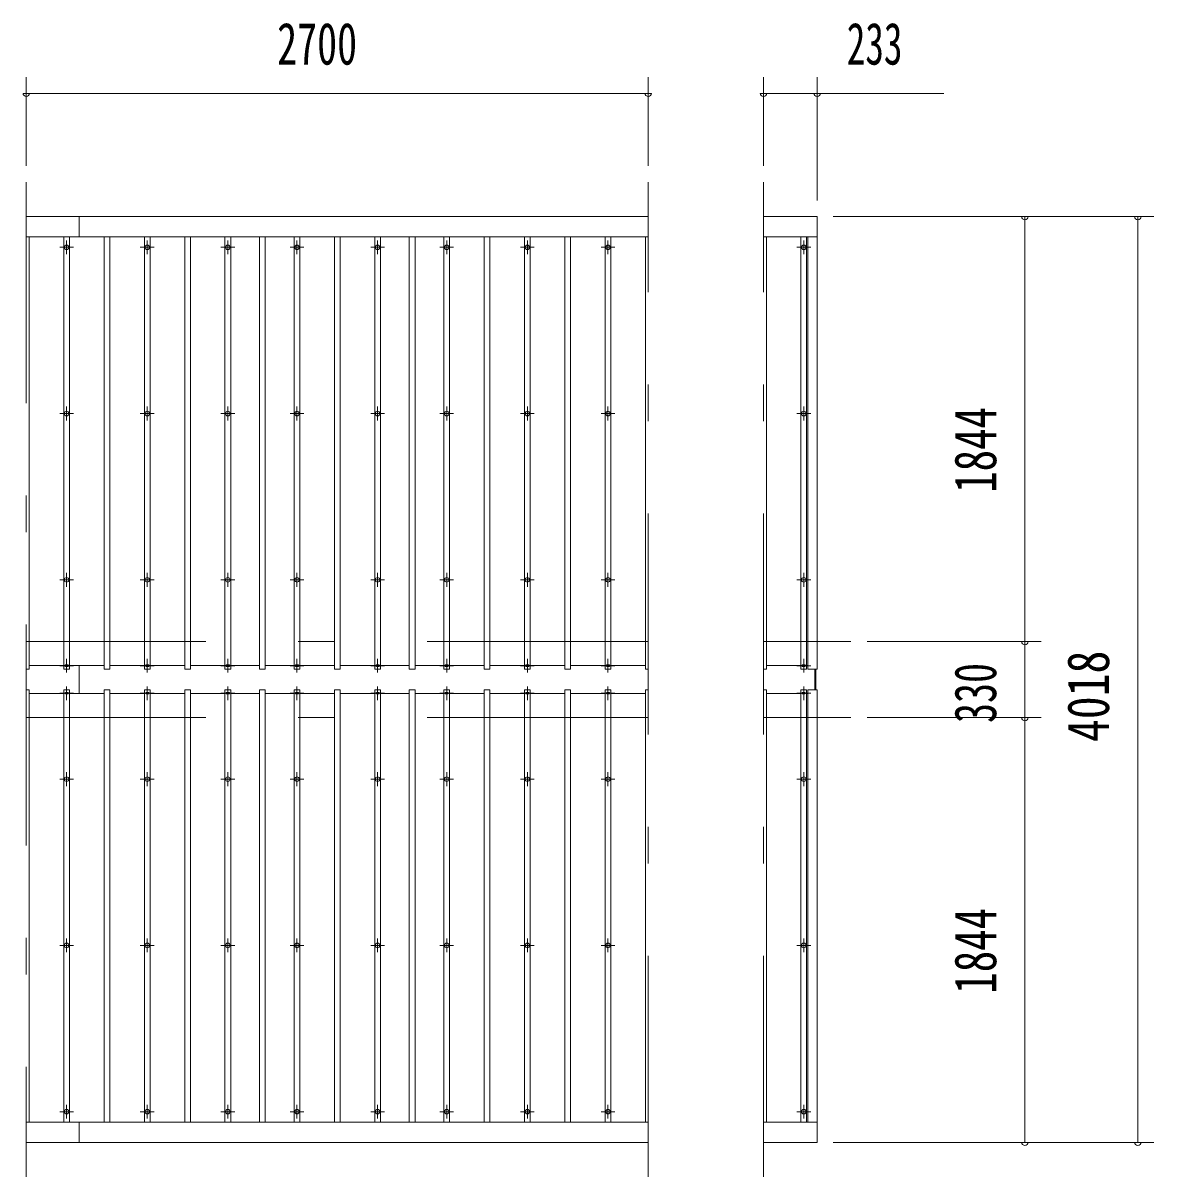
# Model space of a CAD drawing. Units: millimetres, scale not verified. Extents: x -31547 to 31550, y -14700 to 14700.
# Drawn here: x -16535 to -11626, y 8173 to 13181 of the extents above; entities that cross this region are included whole.
import ezdxf
from ezdxf.enums import TextEntityAlignment as Align

# ---------------------------------------------------------------- set-up
doc = ezdxf.new("R2010")
doc.units = ezdxf.units.MM
doc.header["$LTSCALE"] = 80
doc.linetypes.add('USER3', pattern=[24, 12, -5, 2, -5])
for name, color, linetype, lineweight in [('0-2_1-07BOLD', 7, 'Continuous', 18), ('0-3_1-27CENTER', 3, 'USER3', 18), ('0-4_1-47THIN', 4, 'Continuous', 18), ('0-5_1-57DIM', 3, 'Continuous', 18)]:
    doc.layers.add(name, color=color, linetype=linetype, lineweight=lineweight)
doc.styles.add('ＭＳ ゴシック', font='')
doc.styles.get('ＭＳ ゴシック').set_extended_font_data('MS Gothic')

msp = doc.modelspace()

# ---------------------------------------------------------------- linework, layer by layer
at = {"layer": '0-2_1-07BOLD'}
for p, q in [((-13821.13, 12340.53), (-16521.13, 12340.53)), ((-16291.13, 12253.1), (-16291.13, 12340.53)), ((-13321.13, 12340.53), (-13088.13, 12340.53)), ((-16521.13, 12253.1), (-13821.13, 12253.1)), ((-13088.13, 12253.1), (-13321.13, 12253.1)), ((-16291.13, 10271.05), (-16291.13, 10392.02)), ((-13098.13, 10377.02), (-13098.13, 10286.05)), ((-13093.13, 10286.05), (-13093.13, 10377.02)), ((-16521.13, 8409.97), (-13821.13, 8409.97)), ((-16291.13, 8322.54), (-16291.13, 8409.97)), ((-13088.13, 8409.97), (-13321.13, 8409.97)), ((-13821.13, 8322.54), (-16521.13, 8322.54))]:
    msp.add_line(p, q, dxfattribs=at)
for points in [[(-13088.13, 12340.53), (-13088.13, 10377.02), (-13128.13, 10377.02), (-13128.13, 12253.1)], [(-13321.13, 8322.54), (-13088.13, 8322.54), (-13088.13, 10286.05)], [(-13088.13, 10286.05), (-13128.13, 10286.05), (-13128.13, 8409.97)]]:
    msp.add_lwpolyline(points, dxfattribs=at)
for centre in [(-16346.13, 12207.35), (-15996.13, 12207.35), (-15646.13, 12207.35), (-15346.13, 12207.35), (-14996.13, 12207.35), (-14696.12, 12207.35), (-14346.13, 12207.35), (-13996.13, 12207.35), (-13146.12, 12207.35), (-16346.13, 11485.7), (-15996.13, 11485.7), (-15646.13, 11485.7), (-15346.13, 11485.7), (-14996.13, 11485.7), (-14696.12, 11485.7), (-14346.13, 11485.7), (-13996.13, 11485.7), (-13146.12, 11485.7), (-16346.13, 10764.04), (-15996.13, 10764.04), (-15646.13, 10764.04), (-15346.13, 10764.04), (-14996.13, 10764.04), (-14696.12, 10764.04), (-14346.13, 10764.04), (-13996.13, 10764.04), (-13146.12, 10764.04), (-16346.13, 9899.04), (-15996.13, 9899.04), (-15646.13, 9899.04), (-15346.13, 9899.04), (-14996.13, 9899.04), (-14696.12, 9899.04), (-14346.13, 9899.04), (-13996.13, 9899.04), (-13146.12, 9899.04), (-16346.13, 9177.37), (-15996.13, 9177.37), (-15646.13, 9177.37), (-15346.13, 9177.37), (-14996.13, 9177.37), (-14696.12, 9177.37), (-14346.13, 9177.37), (-13996.13, 9177.37), (-13146.12, 9177.37), (-16346.13, 8455.71), (-15996.13, 8455.71), (-15646.13, 8455.71), (-15346.13, 8455.71), (-14996.13, 8455.71), (-14696.12, 8455.71), (-14346.13, 8455.71), (-13996.13, 8455.71), (-13146.12, 8455.71)]:
    msp.add_circle(centre, 10, dxfattribs=at)
for centre, start, end in [((-16346.13, 10380.99), 46.3961, 133.6039), ((-16346.13, 10401.99), 226.39838, 313.60162), ((-15996.13, 10380.99), 46.3961, 133.6039), ((-15996.13, 10401.99), 226.39838, 313.60162), ((-15646.13, 10380.99), 46.3961, 133.6039), ((-15646.13, 10401.99), 226.39838, 313.60162), ((-15346.13, 10380.99), 46.3961, 133.6039), ((-15346.13, 10401.99), 226.39838, 313.60162), ((-14996.13, 10380.99), 46.3961, 133.6039), ((-14996.13, 10401.99), 226.39838, 313.60162), ((-14696.12, 10380.99), 46.3961, 133.6039), ((-14696.12, 10401.99), 226.39838, 313.60162), ((-14346.13, 10380.99), 46.3961, 133.6039), ((-14346.13, 10401.99), 226.39838, 313.60162), ((-13996.13, 10380.99), 46.3961, 133.6039), ((-13996.13, 10401.99), 226.39838, 313.60162), ((-13146.12, 10380.99), 46.3961, 133.6039), ((-13146.12, 10401.99), 226.39838, 313.60162), ((-16346.13, 10261.08), 46.39838, 133.60162), ((-16346.13, 10282.08), 226.3961, 313.6039), ((-15996.13, 10261.08), 46.39838, 133.60162), ((-15996.13, 10282.08), 226.3961, 313.6039), ((-15646.13, 10261.08), 46.39838, 133.60162), ((-15646.13, 10282.08), 226.3961, 313.6039), ((-15346.13, 10261.08), 46.39838, 133.60162), ((-15346.13, 10282.08), 226.3961, 313.6039), ((-14996.13, 10261.08), 46.39838, 133.60162), ((-14996.13, 10282.08), 226.3961, 313.6039), ((-14696.12, 10261.08), 46.39838, 133.60162), ((-14696.12, 10282.08), 226.3961, 313.6039), ((-14346.13, 10261.08), 46.39838, 133.60162), ((-14346.13, 10282.08), 226.3961, 313.6039), ((-13996.13, 10261.08), 46.39838, 133.60162), ((-13996.13, 10282.08), 226.3961, 313.6039), ((-13146.12, 10261.08), 46.39838, 133.60162), ((-13146.12, 10282.08), 226.3961, 313.6039)]:
    msp.add_arc(centre, 14.5, start, end, dxfattribs=at)
at = {"layer": '0-3_1-27CENTER'}
for p, q in [((-16521.13, 12490.53), (-16521.13, 8172.53)), ((-13821.13, 8172.53), (-13821.13, 12490.53)), ((-13321.13, 8172.53), (-13321.13, 12490.53)), ((-16346.13, 12177.36), (-16346.13, 12237.36)), ((-15996.13, 12237.36), (-15996.13, 12177.36)), ((-15646.13, 12177.36), (-15646.13, 12237.36)), ((-15346.13, 12237.36), (-15346.13, 12177.36)), ((-14996.13, 12177.36), (-14996.13, 12237.36)), ((-14696.12, 12237.36), (-14696.12, 12177.36)), ((-14346.13, 12177.36), (-14346.13, 12237.36)), ((-13996.13, 12237.36), (-13996.13, 12177.36)), ((-13146.12, 12237.36), (-13146.12, 12177.36)), ((-16316.13, 12207.35), (-16376.12, 12207.35)), ((-15966.13, 12207.35), (-16026.13, 12207.35)), ((-15616.13, 12207.35), (-15676.13, 12207.35)), ((-15376.13, 12207.35), (-15316.13, 12207.35)), ((-14966.13, 12207.35), (-15026.13, 12207.35)), ((-14666.13, 12207.35), (-14726.13, 12207.35)), ((-14316.12, 12207.35), (-14376.12, 12207.35)), ((-14026.12, 12207.35), (-13966.12, 12207.35)), ((-13116.12, 12207.35), (-13176.13, 12207.35)), ((-16376.12, 11485.7), (-16316.13, 11485.7)), ((-16346.13, 11515.7), (-16346.13, 11455.7)), ((-16026.13, 11485.7), (-15966.13, 11485.7)), ((-15996.13, 11455.7), (-15996.13, 11515.7)), ((-15616.13, 11485.7), (-15676.13, 11485.7)), ((-15646.13, 11515.7), (-15646.13, 11455.7)), ((-15376.13, 11485.7), (-15316.13, 11485.7)), ((-15346.13, 11455.7), (-15346.13, 11515.7)), ((-15026.13, 11485.7), (-14966.13, 11485.7)), ((-14996.13, 11515.7), (-14996.13, 11455.7)), ((-14726.13, 11485.7), (-14666.13, 11485.7)), ((-14696.12, 11455.7), (-14696.12, 11515.7)), ((-14376.12, 11485.7), (-14316.12, 11485.7)), ((-14346.13, 11515.7), (-14346.13, 11455.7)), ((-14026.12, 11485.7), (-13966.12, 11485.7)), ((-13996.13, 11455.7), (-13996.13, 11515.7)), ((-13176.13, 11485.7), (-13116.12, 11485.7)), ((-13146.12, 11455.7), (-13146.12, 11515.7)), ((-16346.13, 10734.04), (-16346.13, 10794.04)), ((-15996.13, 10734.04), (-15996.13, 10794.04)), ((-15646.13, 10794.04), (-15646.13, 10734.04)), ((-15346.13, 10734.04), (-15346.13, 10794.04)), ((-14996.13, 10734.04), (-14996.13, 10794.04)), ((-14696.12, 10794.04), (-14696.12, 10734.04)), ((-14346.13, 10734.04), (-14346.13, 10794.04)), ((-13996.13, 10794.04), (-13996.13, 10734.04)), ((-13146.12, 10794.04), (-13146.12, 10734.04)), ((-16316.13, 10764.04), (-16376.12, 10764.04)), ((-15966.13, 10764.04), (-16026.13, 10764.04)), ((-15616.13, 10764.04), (-15676.13, 10764.04)), ((-15316.13, 10764.04), (-15376.13, 10764.04)), ((-14966.13, 10764.04), (-15026.13, 10764.04)), ((-14666.13, 10764.04), (-14726.13, 10764.04)), ((-14316.12, 10764.04), (-14376.12, 10764.04)), ((-14026.12, 10764.04), (-13966.12, 10764.04)), ((-13116.12, 10764.04), (-13176.13, 10764.04)), ((-13821.13, 10496.54), (-16521.13, 10496.54)), ((-12941.13, 10496.54), (-13321.13, 10496.54)), ((-16346.13, 10421.49), (-16346.13, 10361.49)), ((-15996.13, 10361.49), (-15996.13, 10421.49)), ((-15646.13, 10421.49), (-15646.13, 10361.49)), ((-15346.13, 10361.49), (-15346.13, 10421.49)), ((-14996.13, 10421.49), (-14996.13, 10361.49)), ((-14696.12, 10361.49), (-14696.12, 10421.49)), ((-14346.13, 10421.49), (-14346.13, 10361.49)), ((-13996.13, 10361.49), (-13996.13, 10421.49)), ((-13146.12, 10421.49), (-13146.12, 10361.49)), ((-16376.12, 10391.49), (-16316.13, 10391.49)), ((-15966.13, 10391.49), (-16026.13, 10391.49)), ((-15676.13, 10391.49), (-15616.13, 10391.49)), ((-15376.13, 10391.49), (-15316.13, 10391.49)), ((-15026.13, 10391.49), (-14966.13, 10391.49)), ((-14666.13, 10391.49), (-14726.13, 10391.49)), ((-14376.12, 10391.49), (-14316.12, 10391.49)), ((-14026.12, 10391.49), (-13966.12, 10391.49)), ((-13176.13, 10391.49), (-13116.12, 10391.49)), ((-16376.12, 10271.58), (-16316.13, 10271.58)), ((-16346.13, 10301.58), (-16346.13, 10241.59)), ((-16026.13, 10271.58), (-15966.13, 10271.58)), ((-15996.13, 10241.59), (-15996.13, 10301.58)), ((-15616.13, 10271.58), (-15676.13, 10271.58)), ((-15646.13, 10301.58), (-15646.13, 10241.59)), ((-15376.13, 10271.58), (-15316.13, 10271.58)), ((-15346.13, 10241.59), (-15346.13, 10301.58)), ((-15026.13, 10271.58), (-14966.13, 10271.58)), ((-14996.13, 10301.58), (-14996.13, 10241.59)), ((-14726.13, 10271.58), (-14666.13, 10271.58)), ((-14696.12, 10241.59), (-14696.12, 10301.58)), ((-14376.12, 10271.58), (-14316.12, 10271.58)), ((-14346.13, 10301.58), (-14346.13, 10241.59)), ((-14026.12, 10271.58), (-13966.12, 10271.58)), ((-13996.13, 10241.59), (-13996.13, 10301.58)), ((-13116.12, 10271.58), (-13176.13, 10271.58)), ((-13146.12, 10301.58), (-13146.12, 10241.59)), ((-13821.13, 10166.54), (-16521.13, 10166.54)), ((-13321.13, 10166.54), (-12941.13, 10166.54)), ((-16346.13, 9929.03), (-16346.13, 9869.03)), ((-15996.13, 9929.03), (-15996.13, 9869.03)), ((-15646.13, 9869.03), (-15646.13, 9929.03)), ((-15346.13, 9929.03), (-15346.13, 9869.03)), ((-14996.13, 9869.03), (-14996.13, 9929.03)), ((-14696.12, 9929.03), (-14696.12, 9869.03)), ((-14346.13, 9869.03), (-14346.13, 9929.03)), ((-13996.13, 9929.03), (-13996.13, 9869.03)), ((-13146.12, 9929.03), (-13146.12, 9869.03)), ((-16376.12, 9899.04), (-16316.13, 9899.04)), ((-16026.13, 9899.04), (-15966.13, 9899.04)), ((-15616.13, 9899.04), (-15676.13, 9899.04)), ((-15376.13, 9899.04), (-15316.13, 9899.04)), ((-15026.13, 9899.04), (-14966.13, 9899.04)), ((-14726.13, 9899.04), (-14666.13, 9899.04)), ((-14376.12, 9899.04), (-14316.12, 9899.04)), ((-14026.12, 9899.04), (-13966.12, 9899.04)), ((-13176.13, 9899.04), (-13116.12, 9899.04)), ((-16316.13, 9177.37), (-16376.12, 9177.37)), ((-16346.13, 9147.37), (-16346.13, 9207.38)), ((-15966.13, 9177.37), (-16026.13, 9177.37)), ((-15996.13, 9207.38), (-15996.13, 9147.37)), ((-15616.13, 9177.37), (-15676.13, 9177.37)), ((-15646.13, 9147.37), (-15646.13, 9207.38)), ((-15376.13, 9177.37), (-15316.13, 9177.37)), ((-15346.13, 9207.38), (-15346.13, 9147.37)), ((-14966.13, 9177.37), (-15026.13, 9177.37)), ((-14996.13, 9147.37), (-14996.13, 9207.38)), ((-14666.13, 9177.37), (-14726.13, 9177.37)), ((-14696.12, 9207.38), (-14696.12, 9147.37)), ((-14316.12, 9177.37), (-14376.12, 9177.37)), ((-14346.13, 9147.37), (-14346.13, 9207.38)), ((-14026.12, 9177.37), (-13966.12, 9177.37)), ((-13996.13, 9207.38), (-13996.13, 9147.37)), ((-13116.12, 9177.37), (-13176.13, 9177.37)), ((-13146.12, 9207.38), (-13146.12, 9147.37)), ((-16346.13, 8485.71), (-16346.13, 8425.71)), ((-15996.13, 8485.71), (-15996.13, 8425.71)), ((-15646.13, 8425.71), (-15646.13, 8485.71)), ((-15346.13, 8485.71), (-15346.13, 8425.71)), ((-14996.13, 8425.71), (-14996.13, 8485.71)), ((-14696.12, 8485.71), (-14696.12, 8425.71)), ((-14346.13, 8425.71), (-14346.13, 8485.71)), ((-13996.13, 8485.71), (-13996.13, 8425.71)), ((-13146.12, 8485.71), (-13146.12, 8425.71)), ((-16376.12, 8455.71), (-16316.13, 8455.71)), ((-16026.13, 8455.71), (-15966.13, 8455.71)), ((-15616.13, 8455.71), (-15676.13, 8455.71)), ((-15376.13, 8455.71), (-15316.13, 8455.71)), ((-15026.13, 8455.71), (-14966.13, 8455.71)), ((-14726.13, 8455.71), (-14666.13, 8455.71)), ((-14376.12, 8455.71), (-14316.12, 8455.71)), ((-14026.12, 8455.71), (-13966.12, 8455.71)), ((-13176.13, 8455.71), (-13116.12, 8455.71))]:
    msp.add_line(p, q, dxfattribs=at)
at = {"layer": '0-4_1-47THIN'}
for p, q in [((-16508.63, 10377.02), (-16508.63, 12253.1)), ((-16333.63, 12253.1), (-16333.63, 10377.02)), ((-16158.63, 10377.02), (-16158.63, 12253.1)), ((-15983.63, 10377.02), (-15983.63, 12253.1)), ((-15808.63, 12253.1), (-15808.63, 10377.02)), ((-15633.63, 12253.1), (-15633.63, 10377.02)), ((-15483.63, 12253.1), (-15483.63, 10377.02)), ((-15333.63, 10377.02), (-15333.63, 12253.1)), ((-15158.63, 10377.02), (-15158.63, 12253.1)), ((-14983.62, 10377.02), (-14983.62, 12253.1)), ((-14833.63, 12253.1), (-14833.63, 10377.02)), ((-14683.63, 12253.1), (-14683.63, 10377.02)), ((-14508.62, 12253.1), (-14508.62, 10377.02)), ((-14333.63, 10377.02), (-14333.63, 12253.1)), ((-14158.62, 12253.1), (-14158.62, 10377.02)), ((-13983.63, 10377.02), (-13983.63, 12253.1)), ((-13308.62, 10377.02), (-13308.62, 12253.1)), ((-13133.62, 12253.1), (-13133.62, 10377.02)), ((-16508.63, 10377.02), (-16521.13, 10377.02)), ((-16358.63, 10392.02), (-16508.63, 10392.02)), ((-16183.63, 10392.02), (-16333.63, 10392.02)), ((-16008.62, 10392.02), (-16158.63, 10392.02)), ((-15833.63, 10392.02), (-15983.63, 10392.02)), ((-15658.62, 10392.02), (-15808.63, 10392.02)), ((-15508.63, 10392.02), (-15633.63, 10392.02)), ((-15358.63, 10392.02), (-15483.63, 10392.02)), ((-15183.63, 10392.02), (-15333.63, 10392.02)), ((-15008.63, 10392.02), (-15158.63, 10392.02)), ((-14858.63, 10392.02), (-14983.62, 10392.02)), ((-14708.63, 10392.02), (-14833.63, 10392.02)), ((-14533.63, 10392.02), (-14683.63, 10392.02)), ((-14358.63, 10392.02), (-14508.62, 10392.02)), ((-14183.63, 10392.02), (-14333.63, 10392.02)), ((-14008.63, 10392.02), (-14158.62, 10392.02)), ((-13833.63, 10392.02), (-13983.63, 10392.02)), ((-13308.62, 10377.02), (-13321.13, 10377.02)), ((-13158.62, 10392.02), (-13308.62, 10392.02)), ((-13133.62, 10392.02), (-13128.13, 10392.02)), ((-16508.63, 10271.05), (-16358.63, 10271.05)), ((-16358.63, 8409.97), (-16358.63, 10286.05)), ((-16333.63, 10271.05), (-16183.63, 10271.05)), ((-16183.63, 8409.97), (-16183.63, 10286.05)), ((-16158.63, 10271.05), (-16008.62, 10271.05)), ((-16008.62, 8409.97), (-16008.62, 10286.05)), ((-15983.63, 10271.05), (-15833.63, 10271.05)), ((-15833.63, 8409.97), (-15833.63, 10286.05)), ((-15808.63, 10271.05), (-15658.62, 10271.05)), ((-15658.62, 8409.97), (-15658.62, 10286.05)), ((-15633.63, 10271.05), (-15508.63, 10271.05)), ((-15508.63, 8409.97), (-15508.63, 10286.05)), ((-15483.63, 10271.05), (-15358.63, 10271.05)), ((-15358.63, 8409.97), (-15358.63, 10286.05)), ((-15333.63, 10271.05), (-15183.63, 10271.05)), ((-15183.63, 8409.97), (-15183.63, 10286.05)), ((-15158.63, 10271.05), (-15008.63, 10271.05)), ((-15008.63, 8409.97), (-15008.63, 10286.05)), ((-14983.62, 10271.05), (-14858.63, 10271.05)), ((-14858.63, 8409.97), (-14858.63, 10286.05)), ((-14833.63, 10271.05), (-14708.63, 10271.05)), ((-14708.63, 8409.97), (-14708.63, 10286.05)), ((-14683.63, 10271.05), (-14533.63, 10271.05)), ((-14533.63, 8409.97), (-14533.63, 10286.05)), ((-14508.62, 10271.05), (-14358.63, 10271.05)), ((-14358.63, 8409.97), (-14358.63, 10286.05)), ((-14333.63, 10271.05), (-14183.63, 10271.05)), ((-14183.63, 8409.97), (-14183.63, 10286.05)), ((-14158.62, 10271.05), (-14008.63, 10271.05)), ((-14008.63, 8409.97), (-14008.63, 10286.05)), ((-13983.63, 10271.05), (-13833.63, 10271.05)), ((-13833.62, 10286.05), (-13821.13, 10286.05)), ((-13833.62, 10286.05), (-13833.62, 8409.97)), ((-13308.62, 10271.05), (-13158.62, 10271.05)), ((-13158.62, 10286.05), (-13158.62, 8409.97)), ((-13133.62, 10271.05), (-13128.13, 10271.05))]:
    msp.add_line(p, q, dxfattribs=at)
for points in [[(-16333.63, 10377.02), (-16358.63, 10377.02), (-16358.63, 12253.1)], [(-16183.63, 12253.1), (-16183.63, 10377.02), (-16158.63, 10377.02)], [(-16008.62, 12253.1), (-16008.62, 10377.02), (-15983.63, 10377.02)], [(-15808.63, 10377.02), (-15833.63, 10377.02), (-15833.63, 12253.1)], [(-15633.63, 10377.02), (-15658.62, 10377.02), (-15658.62, 12253.1)], [(-15483.63, 10377.02), (-15508.63, 10377.02), (-15508.63, 12253.1)], [(-15358.63, 12253.1), (-15358.63, 10377.02), (-15333.63, 10377.02)], [(-15183.63, 12253.1), (-15183.63, 10377.02), (-15158.63, 10377.02)], [(-15008.63, 12253.1), (-15008.63, 10377.02), (-14983.62, 10377.02)], [(-14833.63, 10377.02), (-14858.63, 10377.02), (-14858.63, 12253.1)], [(-14683.63, 10377.02), (-14708.63, 10377.02), (-14708.63, 12253.1)], [(-14508.62, 10377.02), (-14533.63, 10377.02), (-14533.63, 12253.1)], [(-14358.63, 12253.1), (-14358.63, 10377.02), (-14333.63, 10377.02)], [(-14158.62, 10377.02), (-14183.63, 10377.02), (-14183.63, 12253.1)], [(-14008.63, 12253.1), (-14008.63, 10377.02), (-13983.63, 10377.02)], [(-13833.62, 12253.1), (-13833.62, 10377.02), (-13821.13, 10377.02)], [(-13133.62, 10377.02), (-13158.62, 10377.02), (-13158.62, 12253.1)], [(-16508.63, 8409.97), (-16508.63, 10286.05), (-16521.13, 10286.05)], [(-16358.63, 10286.05), (-16333.63, 10286.05), (-16333.63, 8409.97)], [(-16183.63, 10286.05), (-16158.63, 10286.05), (-16158.63, 8409.97)], [(-16008.62, 10286.05), (-15983.63, 10286.05), (-15983.63, 8409.97)], [(-15833.63, 10286.05), (-15808.63, 10286.05), (-15808.63, 8409.97)], [(-15658.62, 10286.05), (-15633.63, 10286.05), (-15633.63, 8409.97)], [(-15508.63, 10286.05), (-15483.63, 10286.05), (-15483.63, 8409.97)], [(-15358.63, 10286.05), (-15333.63, 10286.05), (-15333.63, 8409.97)], [(-15183.63, 10286.05), (-15158.63, 10286.05), (-15158.63, 8409.97)], [(-15008.63, 10286.05), (-14983.62, 10286.05), (-14983.62, 8409.97)], [(-14858.63, 10286.05), (-14833.63, 10286.05), (-14833.63, 8409.97)], [(-14708.63, 10286.05), (-14683.63, 10286.05), (-14683.63, 8409.97)], [(-14533.63, 10286.05), (-14508.62, 10286.05), (-14508.62, 8409.97)], [(-14358.63, 10286.05), (-14333.63, 10286.05), (-14333.63, 8409.97)], [(-14183.63, 10286.05), (-14158.62, 10286.05), (-14158.62, 8409.97)], [(-14008.63, 10286.05), (-13983.63, 10286.05), (-13983.63, 8409.97)], [(-13308.62, 8409.97), (-13308.62, 10286.05), (-13321.13, 10286.05)], [(-13133.62, 8409.97), (-13133.62, 10286.05), (-13158.62, 10286.05)]]:
    msp.add_lwpolyline(points, dxfattribs=at)
at = {"layer": '0-5_1-57DIM'}
for p, q in [((-16521.13, 12945.53), (-16521.13, 12560.53)), ((-13821.13, 12560.53), (-13821.13, 12945.53)), ((-13321.13, 12560.53), (-13321.13, 12945.53)), ((-13088.13, 12945.53), (-13088.13, 12410.53)), ((-16507.13, 12875.53), (-16535.13, 12875.53)), ((-16521.13, 12875.53), (-13821.13, 12875.53)), ((-13807.13, 12875.53), (-13835.13, 12875.53)), ((-13307.13, 12875.53), (-13335.13, 12875.53)), ((-13321.13, 12875.53), (-13088.13, 12875.53)), ((-13074.13, 12875.53), (-13102.13, 12875.53)), ((-12538.63, 12875.53), (-13088.13, 12875.53)), ((-13018.13, 12340.53), (-11626.12, 12340.53)), ((-12172.12, 12340.53), (-12200.12, 12340.53)), ((-12186.12, 12340.53), (-12186.12, 10496.54)), ((-11682.12, 12340.53), (-11710.12, 12340.53)), ((-11696.12, 12340.53), (-11696.12, 8322.54)), ((-12116.12, 10496.54), (-12871.13, 10496.54)), ((-12172.12, 10496.54), (-12200.12, 10496.54)), ((-12186.12, 10496.54), (-12186.12, 10166.54)), ((-12871.13, 10166.54), (-12116.12, 10166.54)), ((-12172.12, 10166.54), (-12200.12, 10166.54)), ((-12186.12, 10166.54), (-12186.12, 8322.54)), ((-13018.13, 8322.54), (-11626.12, 8322.54)), ((-12172.12, 8322.54), (-12200.12, 8322.54)), ((-11682.12, 8322.54), (-11710.12, 8322.54))]:
    msp.add_line(p, q, dxfattribs=at)
for centre in [(-16521.13, 12875.53), (-13821.13, 12875.53), (-13321.13, 12875.53), (-13088.13, 12875.53), (-12186.12, 12340.53), (-11696.12, 12340.53), (-12186.12, 10496.54), (-12186.12, 10166.54), (-12186.12, 8322.54), (-11696.12, 8322.54)]:
    msp.add_arc(centre, 14, 180, 0, dxfattribs=at)

# ---------------------------------------------------------------- texts
at = {"layer": '0-5_1-57DIM', "color": 7, "style": 'ＭＳ ゴシック'}
for s, width, p in [('2700', 0.7, (-15432.37, 12945.53)), ('233', 0.65, (-12959.57, 12945.53))]:
    msp.add_text(s, height=182.3, dxfattribs=dict(at, width=width)).set_placement(p, align=Align.BOTTOM_LEFT)
for s, width, p in [('1844', 0.75, (-12256.12, 11141.96)), ('4018', 0.8, (-11766.12, 10059.93)), ('330', 0.7, (-12256.12, 10142.78)), ('1844', 0.75, (-12256.12, 8967.96))]:
    msp.add_text(s, height=182.3, rotation=90, dxfattribs=dict(at, width=width)).set_placement(p, align=Align.BOTTOM_LEFT)

doc.saveas('drawing.dxf')
